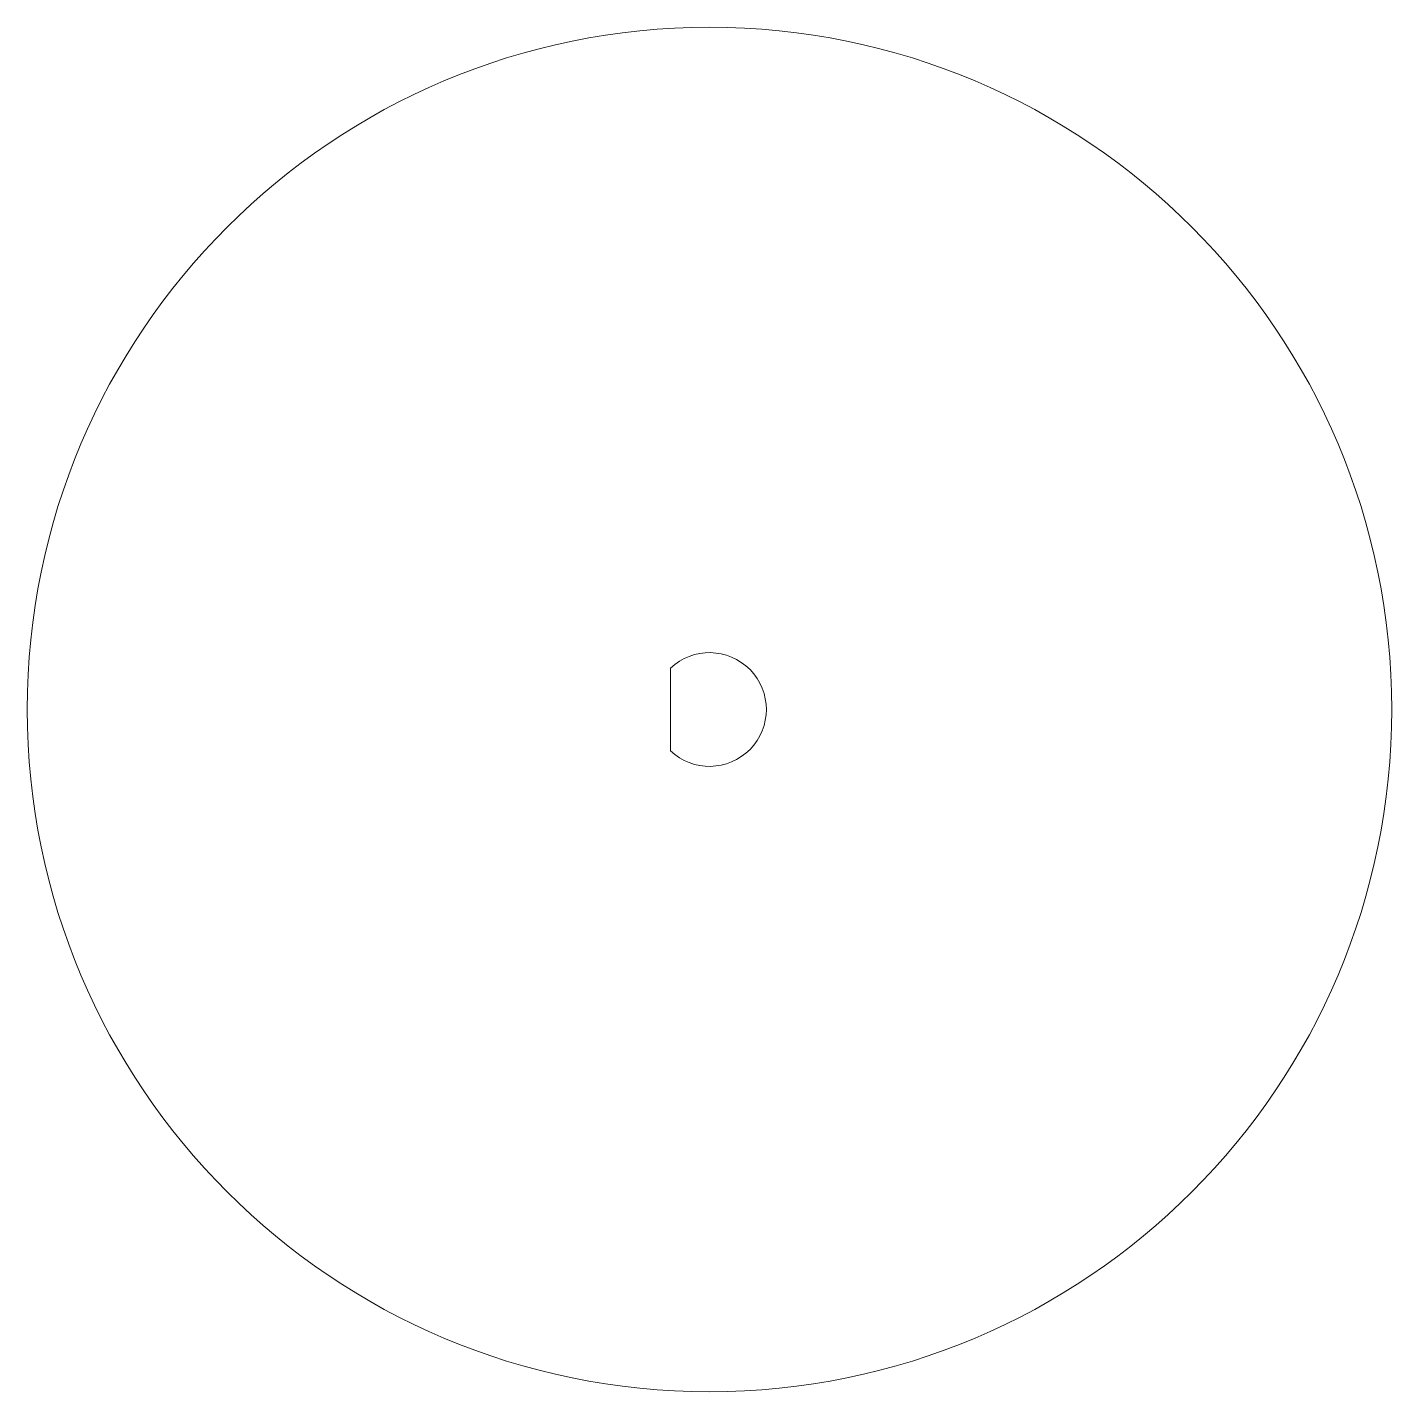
# Model space of a CAD drawing. Header units: inches. Extents: x -1.5 to 1.5, y -1.5 to 1.5.
import ezdxf

# ---------------------------------------------------------------- set-up
doc = ezdxf.new("R2010")
doc.units = ezdxf.units.IN
doc.header["$MEASUREMENT"] = 0

msp = doc.modelspace()

# ---------------------------------------------------------------- linework, layer by layer
at = {"color": 1, "lineweight": 5}
msp.add_line((-0.086, 0.0907), (-0.086, -0.0907), dxfattribs=at)
msp.add_circle((0, 0), 1.5, dxfattribs=at)
msp.add_arc((0, 0), 0.125, 226.528, 133.472, dxfattribs=at)

doc.saveas('drawing.dxf')
